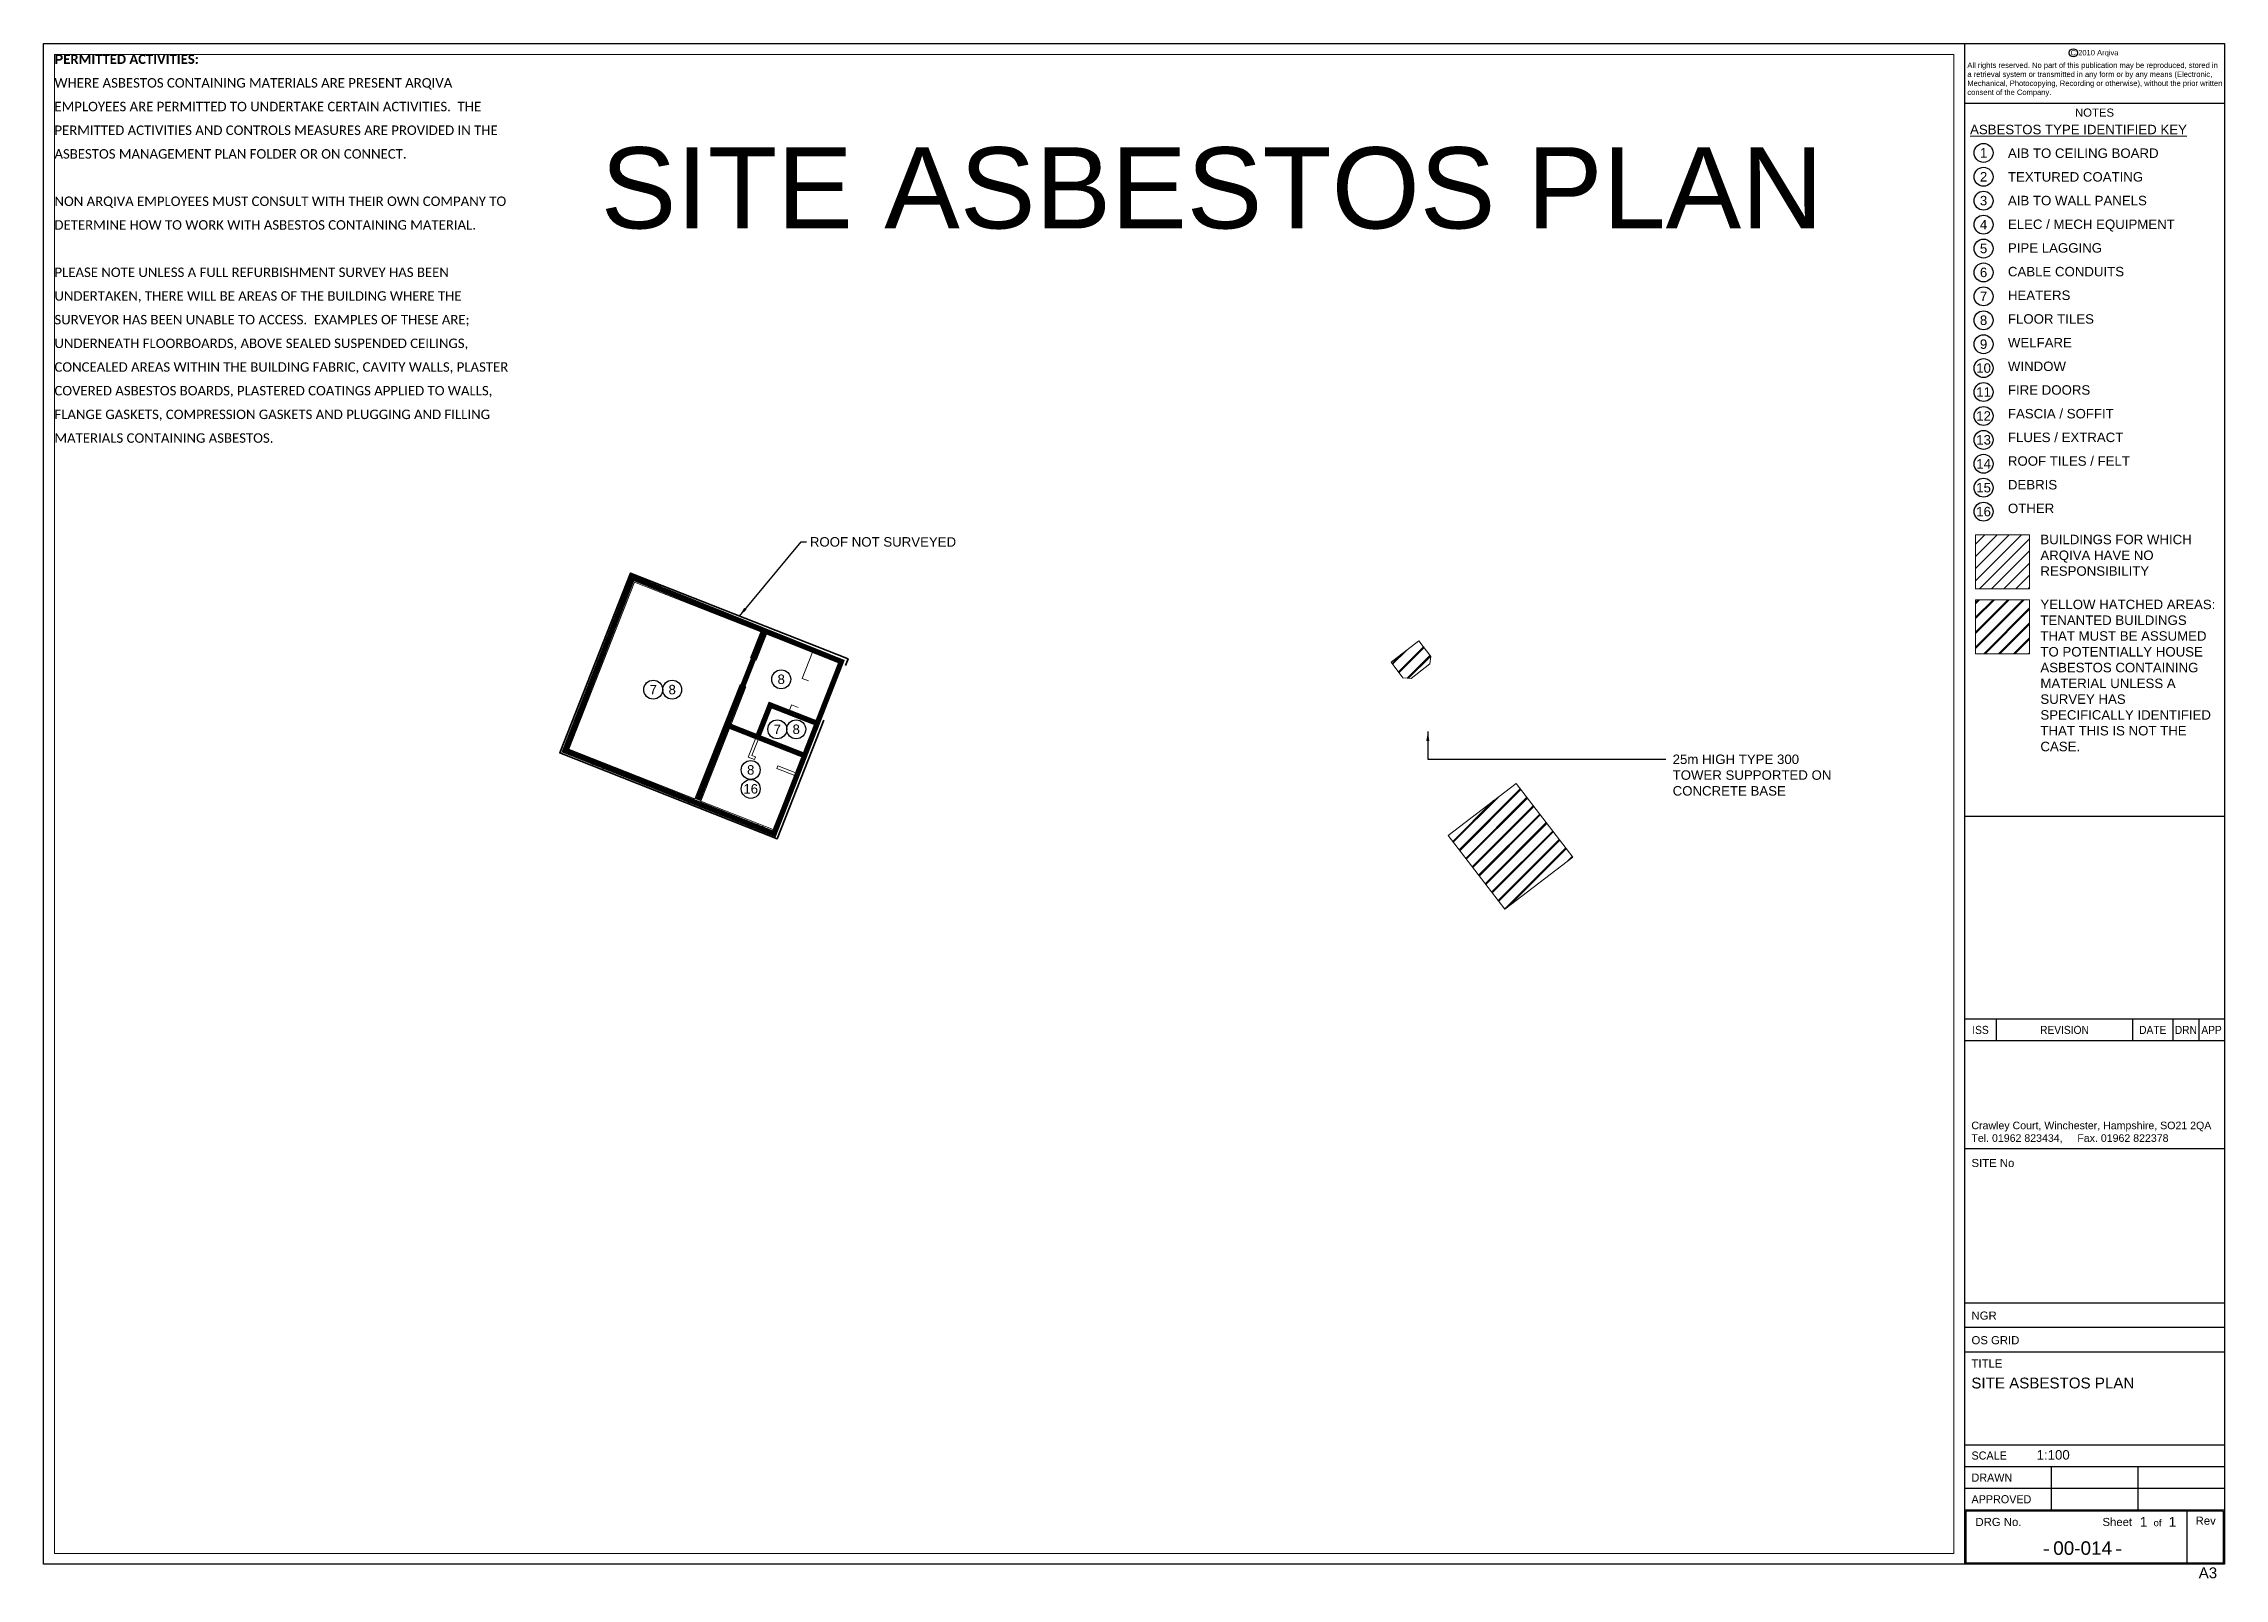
# Paper-space layout '00-014 ASBESTOS PLAN' of a CAD drawing. Header units: millimetres. Extents: x 0 to 403, y -3 to 281.
import ezdxf
from ezdxf.enums import TextEntityAlignment as Align

# ---------------------------------------------------------------- set-up
doc = ezdxf.new("R2010")
doc.units = ezdxf.units.MM
doc.header["$LTSCALE"] = 30
for name, color, linetype, lineweight in [('BORDER', 7, 'Continuous', 25), ('HIGHLIGHT', 1, 'Continuous', 30), ('TEXT AND DIMENSIONS', 7, 'Continuous', 13), ('WALL EXTERNAL', 7, 'Continuous', 35), ('WALL INTERNAL', 7, 'Continuous', 13)]:
    doc.layers.add(name, color=color, linetype=linetype, lineweight=lineweight)
doc.layers.add('VIEWPORTS', color=7, linetype='Continuous', plot=False)
doc.styles.add('textstyle3', font='arial.ttf')
doc.styles.add('textstyle4', font='arial.ttf', dxfattribs={"width": 0.9})
doc.styles.add('textstyle5', font='arial.ttf', dxfattribs={"width": 0.95})
doc.dimstyles.new('QCADDimStyle', dxfattribs={"dimtxt": 1.75, "dimasz": 1.75, "dimexe": 1.75, "dimexo": 1.75, "dimgap": 0.75, "dimtad": 1, "dimtoh": 1, "dimzin": 12, "dimdsep": 46, "dimtxsty": 'Standard', "dimcen": 0.09, "dimclrt": 256, "dimazin": 3, "dimtfac": 1, "dimtdec": 4, "dimtofl": 0, "dimtmove": 2, "dimatfit": 3, "dimfxl": 1, "dimtolj": 1, "dimtzin": 0, "dimarcsym": 0})

# ---------------------------------------------------------------- blocks, each defined once
blk = doc.blocks.new('A3MAS')
at = {"layer": 'BORDER'}
for p, q in [((0, 281), (403, 281)), ((0, 0), (0, 281)), ((355, 281), (355, 0)), ((403, 281), (403, 0)), ((355, 270), (403, 270)), ((355, 138.24), (403, 138.24)), ((403, 100.74), (355, 100.74)), ((403, 96.74), (355, 96.74)), ((360.85, 100.74), (360.85, 96.74)), ((386.04, 100.74), (386.04, 96.74)), ((393.5, 100.74), (393.5, 96.74)), ((398.25, 100.74), (398.25, 96.74)), ((403, 76.74), (355, 76.74)), ((403, 48.21), (355, 48.21)), ((403, 43.71), (355, 43.71)), ((403, 39.21), (355, 39.21)), ((403, 22), (355, 22)), ((403, 18), (355, 18)), ((371, 18), (371, 10)), ((387, 18), (387, 10)), ((403, 14), (355, 14)), ((403, 10), (355, 10)), ((355.2, 9.8), (355.2, 0.2)), ((402.8, 9.8), (355.2, 9.8)), ((396.05, 9.8), (396.05, 0.2)), ((402.8, 9.8), (402.8, 0.2)), ((403, 0), (0, 0)), ((402.8, 0.2), (355.2, 0.2))]:
    blk.add_line(p, q, dxfattribs=at)
at = {"layer": 'BORDER', "const_width": 0.25}
for points in [[(369.61, 2.64), (370.61, 2.64)], [(382.95, 2.64), (383.95, 2.64)]]:
    blk.add_lwpolyline(points, dxfattribs=at)
at = {"layer": 'BORDER'}
blk.add_circle((375.08, 279.3), 0.764, dxfattribs=at)
at = {"layer": 'BORDER', "style": 'textstyle3'}
blk.add_text('NOTES', height=1.5, dxfattribs=at).set_placement((379, 267.5), align=Align.CENTER)
at = {"layer": 'BORDER'}
for s, style, width, p in [('ISS', 'textstyle4', 0.9, (357.93, 98.73)), ('REVISION', 'textstyle4', 0.9, (373.45, 98.73)), ('DATE', 'textstyle4', 0.9, (389.77, 98.73)), ('DRN', 'textstyle4', 0.9, (395.88, 98.73)), ('APP', 'textstyle4', 0.9, (400.63, 98.73)), ('DRAWN', 'textstyle5', 0.95, (360.03, 16)), ('APPROVED', 'textstyle5', 0.95, (361.8, 12))]:
    blk.add_text(s, height=1.5, dxfattribs=dict(at, style=style, width=width)).set_placement(p, align=Align.MIDDLE_CENTER)
at = {"layer": 'BORDER', "style": 'textstyle3'}
for s, p in [('SITE No', (356.27, 73.39)), ('NGR', (356.27, 45.19)), ('OS GRID', (356.27, 40.64)), ('TITLE', (356.27, 36.33)), ('DRG No.', (357, 7.05))]:
    blk.add_text(s, height=1.5, dxfattribs=at).set_placement(p)
at = {"layer": 'BORDER', "style": 'textstyle5', "width": 0.95}
blk.add_text('SCALE', height=1.5, dxfattribs=at).set_placement((356.27, 19.33))
at = {"layer": 'BORDER', "style": 'textstyle3'}
for s, height, p in [('Sheet', 1.5, (383.21, 7.83)), ('of', 1.25, (390.65, 7.67)), ('Rev', 1.5, (399.55, 8.03))]:
    blk.add_text(s, height=height, dxfattribs=at).set_placement(p, align=Align.MIDDLE)
for s, insert, char_height, attachment_point in [('C 2010 Arqiva', (379, 279.82), 1, 2), ('A3', (399.96, -1.61), 2, 5)]:
    blk.add_mtext(s, dxfattribs=dict(at, insert=insert, char_height=char_height, attachment_point=attachment_point))
at = {"layer": 'BORDER', "attachment_point": 1, "style": 'textstyle3'}
for s, insert, char_height, width in [('All rights reserved. No part of this publication may be reproduced, stored in a retrieval system or transmitted in any form or by any means (Electronic, Mechanical, Photocopying, Recording or otherwise), without the prior written consent of the Company.', (355.5, 277.51), 1, 47), ('Crawley Court, Winchester, Hampshire, SO21 2QA\\PTel. 01962 823434,     Fax. 01962 822378', (356.25, 81.78), 1.4, 45.75)]:
    blk.add_mtext(s, dxfattribs=dict(at, insert=insert, char_height=char_height, width=width))
at = {"layer": 'BORDER', "style": 'textstyle3'}
for tag, p, height in [('TITLE1', (356.24, 32.48), 2), ('TITLE2', (356.24, 28.48), 2), ('TITLE3', (356.24, 24.48), 2), ('SCALE', (368.3, 19.33), 1.75)]:
    blk.add_attdef(tag, p, '', height=height, dxfattribs=at)
for tag, height, p in [('SHTNO', 1.8, (388.07, 7.83)), ('SHTOF', 1.8, (393.4, 7.83)), ('USERIDCATEGORY', 2.5, (376.81, 2.98))]:
    blk.add_attdef(tag, text='', height=height, dxfattribs=at).set_placement(p, align=Align.MIDDLE)

psp = doc.layouts.new('00-014 ASBESTOS PLAN')

# ---------------------------------------------------------------- hatches: boundary and pattern name
at = {"layer": 'HIGHLIGHT', "transparency": 33554687}
h = psp.add_hatch(dxfattribs=at)
h.set_pattern_fill('JIS_LC_8A', color=2, scale=0.25, style=0, pattern_type=0)
h.paths.add_polyline_path([(367, 178.24), (357, 178.24), (357, 168.24), (367, 168.24)], flags=0)
h = psp.add_hatch(dxfattribs=at)
h.set_pattern_fill('JIS_LC_8A', color=2, scale=0.25, style=0, pattern_type=0)
h.paths.add_polyline_path([(254.16, 170.65), (256.37, 167.77), (256.18, 166.37), (252.69, 163.7), (251.21, 163.82), (249, 166.7)], flags=0)
h = psp.add_hatch(dxfattribs=at)
h.set_pattern_fill('JIS_LC_8A', color=2, scale=0.25, style=0, pattern_type=0)
h.paths.add_polyline_path([(272.11, 144.29), (282.57, 130.65), (270.01, 121.02), (259.55, 134.65)], flags=0)
at = {"layer": 'TEXT AND DIMENSIONS', "transparency": 33554687}
h = psp.add_hatch(dxfattribs=at)
h.set_pattern_fill('ANSI31', color=256, scale=0.5, style=0, pattern_type=0)
h.set_pattern_definition([(45, (-6.2964, 7.0412), (-1.122532, 1.122532), [])])
h.paths.add_polyline_path([(367, 190.24), (357, 190.24), (357, 180.24), (367, 180.24)], flags=0)

# ---------------------------------------------------------------- linework, layer by layer
at = {"layer": 'HIGHLIGHT', "const_width": 1}
psp.add_lwpolyline([(108.84, 182.31), (147.42, 166.8), (134.99, 134.98), (96.34, 150.34)], close=True, dxfattribs=at)
for points in [[(133.06, 172.07), (120.9, 141.23)], [(131.94, 152.85), (134.28, 158.77), (142.96, 155.38)], [(140.29, 149.56), (126.35, 155.05)]]:
    psp.add_lwpolyline(points, dxfattribs=at)
at = {"layer": 'HIGHLIGHT'}
for centre in [(358.5, 260.81), (358.5, 256.39), (358.5, 251.97), (358.5, 247.55), (358.5, 243.13), (358.5, 238.71), (358.5, 234.29), (358.5, 229.87), (358.5, 225.45), (358.5, 221.03), (358.5, 216.61), (358.5, 212.19), (358.5, 207.77), (358.5, 203.35), (358.5, 198.93), (358.5, 194.51), (136.31, 163.52), (112.66, 161.61), (116.16, 161.61), (135.58, 154.28), (139.08, 154.28), (130.67, 146.77), (130.67, 143.27)]:
    psp.add_circle(centre, 1.75, dxfattribs=at)
at = {"layer": 'TEXT AND DIMENSIONS'}
for points in [[(357, 180.24), (367, 180.24), (367, 190.24), (357, 190.24)], [(357, 168.24), (367, 168.24), (367, 178.24), (357, 178.24)], [(254.16, 170.65), (256.37, 167.77), (256.18, 166.37), (252.69, 163.7), (251.21, 163.82), (249, 166.7)], [(272.11, 144.29), (282.57, 130.65), (270.01, 121.02), (259.55, 134.65)]]:
    psp.add_lwpolyline(points, close=True, dxfattribs=at)
at = {"layer": 'WALL EXTERNAL'}
psp.add_lwpolyline([(148.2, 166.1), (148.67, 167.3), (108.48, 183.15), (95.37, 149.91), (135.56, 134.06), (144.19, 155.95)], dxfattribs=at)
at = {"layer": 'WALL INTERNAL'}
for p, q in [((101.84, 148.75), (101.36, 147.55)), ((103.72, 148.01), (103.25, 146.81)), ((117.73, 142.48), (117.25, 141.28)), ((119.61, 141.74), (119.13, 140.54)), ((132.02, 136.85), (131.55, 135.65)), ((132.96, 136.48), (132.49, 135.28))]:
    psp.add_line(p, q, dxfattribs=at)
psp.add_lwpolyline([(139.43, 158.34), (138.23, 158.81), (137.78, 157.66), (134.14, 159.1), (133.6, 157.73), (134.07, 157.55), (134.42, 158.44), (142.53, 155.24), (140.38, 149.79), (132.27, 152.99), (132.44, 153.41), (131.97, 153.6), (131.8, 153.17), (131.46, 153.31), (131.28, 152.84), (131.62, 152.7), (130.22, 149.16), (131.37, 148.7), (131.55, 149.17), (130.87, 149.44), (132.09, 152.52), (140.2, 149.32), (138.98, 146.24), (135.69, 147.54), (135.51, 147.07), (138.8, 145.77), (134.84, 135.74), (121.44, 141.02), (126.8, 154.6), (127.14, 154.47), (127.32, 154.94), (126.98, 155.07), (129.77, 162.15), (128.69, 162.58), (120.36, 141.45), (97.04, 150.64), (109.2, 181.48), (132.52, 172.28), (130.62, 167.47), (131.7, 167.04), (133.6, 171.86), (142.06, 168.52), (140.16, 163.7), (141.36, 163.23)], dxfattribs=at)

# ---------------------------------------------------------------- block references
at = {"layer": 'BORDER'}
psp.add_blockref('A3MAS', (0, 0), dxfattribs=at).add_auto_attribs({'USERIDCATEGORY': '00-014', 'SCALE': '1:100', 'SHTNO': '1', 'SHTOF': '1', 'TITLE1': 'SITE ASBESTOS PLAN'})

# ---------------------------------------------------------------- texts
at = {"layer": 'HIGHLIGHT', "insert": (2, 279), "char_height": 1.75, "width": 85, "attachment_point": 1, "style": 'textstyle3'}
psp.add_mtext('\\pxsm1.5;{\\fArial|b1|i0|c0|p34;P\\fCalibri|b1|i0|c0|p34;ERMITTED ACTIVITIES:\\fCalibri|b0|i0|c0|p34;\\P\\ps*;WHERE ASBESTOS CONTAINING MATERIALS ARE PRESENT ARQIVA EMPLOYEES ARE PERMITTED TO UNDERTAKE CERTAIN ACTIVITIES.\\~ THE PERMITTED ACTIVITIES AND CONTROLS MEASURES ARE PROVIDED IN THE ASBESTOS MANAGEMENT PLAN FOLDER OR ON CONNECT.\\P\\PNON ARQIVA EMPLOYEES MUST CONSULT WITH THEIR OWN COMPANY TO DETERMINE HOW TO WORK WITH ASBESTOS CONTAINING MATERIAL.\\P\\P\\C1;PLEASE NOTE UNLESS A FULL REFURBISHMENT SURVEY HAS BEEN UNDERTAKEN, THERE WILL BE AREAS OF THE BUILDING WHERE THE SURVEYOR HAS BEEN UNABLE TO ACCESS.\\~ EXAMPLES OF THESE ARE; UNDERNEATH FLOORBOARDS, ABOVE SEALED SUSPENDED CEILINGS, CONCEALED AREAS WITHIN THE BUILDING FABRIC, CAVITY WALLS, PLASTER COVERED ASBESTOS BOARDS, PLASTERED COATINGS APPLIED TO WALLS, FLANGE GASKETS, COMPRESSION GASKETS AND PLUGGING AND FILLING MATERIALS CONTAINING ASBESTOS.}', dxfattribs=at)
at = {"layer": 'HIGHLIGHT', "attachment_point": 5, "style": 'textstyle3'}
for s, insert, char_height in [('SITE ASBESTOS PLAN', (215.9, 254.24), 15), ('1', (358.5, 260.81), 1.75), ('2', (358.5, 256.39), 1.75), ('3', (358.5, 251.97), 1.75), ('4', (358.5, 247.55), 1.75), ('5', (358.5, 243.13), 1.75), ('6', (358.5, 238.71), 1.75), ('7', (358.5, 234.29), 1.75), ('8', (358.5, 229.87), 1.75), ('9', (358.5, 225.45), 1.75), ('10', (358.5, 221.03), 1.75), ('11', (358.5, 216.61), 1.75), ('12', (358.5, 212.19), 1.75), ('13', (358.5, 207.77), 1.75), ('14', (358.5, 203.35), 1.75), ('15', (358.5, 198.93), 1.75), ('16', (358.5, 194.51), 1.75), ('7', (112.66, 161.61), 1.75), ('8', (116.16, 161.61), 1.75), ('8', (136.31, 163.52), 1.75), ('7', (135.58, 154.28), 1.75), ('8', (139.08, 154.28), 1.75), ('8', (130.67, 146.77), 1.75), ('16', (130.67, 143.27), 1.75)]:
    psp.add_mtext(s, dxfattribs=dict(at, insert=insert, char_height=char_height))
at = {"layer": 'TEXT AND DIMENSIONS', "char_height": 1.75, "attachment_point": 1, "style": 'textstyle3'}
for s, insert, width in [('\\pxsm1.5;{\\LASBESTOS TYPE IDENTIFIED KEY\\P}^IAIB TO CEILING BOARD\\P^ITEXTURED COATING\\P^IAIB TO WALL PANELS\\P^IELEC / MECH EQUIPMENT\\P^IPIPE LAGGING\\P^ICABLE CONDUITS\\P^IHEATERS\\P^IFLOOR TILES\\P^IWELFARE\\P^IWINDOW\\P^IFIRE DOORS\\P^IFASCIA / SOFFIT\\P^IFLUES / EXTRACT\\P^IROOF TILES / FELT\\P^IDEBRIS\\P^IOTHER', (356, 266), 46), ('BUILDINGS FOR WHICH ARQIVA HAVE NO RESPONSIBILITY', (369, 190.24), 33), ('YELLOW HATCHED AREAS:\\~ TENANTED BUILDINGS THAT MUST BE ASSUMED TO POTENTIALLY HOUSE ASBESTOS CONTAINING MATERIAL UNLESS A SURVEY HAS SPECIFICALLY IDENTIFIED THAT THIS IS NOT THE CASE.\\~', (369, 178.24), 33)]:
    psp.add_mtext(s, dxfattribs=dict(at, insert=insert, width=width))
at = {"layer": 'TEXT AND DIMENSIONS', "insert": (141.6, 189.8), "char_height": 1.75, "attachment_point": 1, "rotation": 359.9753, "style": 'textstyle3'}
psp.add_mtext('ROOF NOT SURVEYED', dxfattribs=at)
at = {"layer": 'TEXT AND DIMENSIONS', "insert": (301.04, 149.62), "char_height": 1.75, "width": 34.5615, "attachment_point": 1, "rotation": 359.9968, "style": 'textstyle3'}
psp.add_mtext('25m HIGH TYPE 300\\PTOWER SUPPORTED ON CONCRETE BASE', dxfattribs=at)

# ---------------------------------------------------------------- leaders
at = {"layer": 'TEXT AND DIMENSIONS'}
for points in [[(128.57, 175.22), (140, 188.93), (141, 188.93)], [(255.8, 153.89), (255.8, 148.77), (299.76, 148.77)]]:
    psp.add_leader(points, dimstyle='QCADDimStyle', dxfattribs=at)

# ---------------------------------------------------------------- viewports
at = {"layer": 'VIEWPORTS', "view_target_point": (212134.5, 50492)}
psp.add_viewport(center=(177.5, 140.5), size=(351, 277), view_center_point=(1474.79, 0), view_height=55400.001, status=4, dxfattribs=at)
at = {"layer": 'VIEWPORTS'}
psp.add_viewport(center=(379, 117.49), size=(48, 41.5), view_center_point=(24, 16.7), view_height=41.5, dxfattribs=at)
psp.add_viewport(center=(379, 38.37), size=(48, 76.739), view_center_point=(24, -50.12), view_height=76.739, status=3, dxfattribs=at)

doc.saveas('drawing.dxf')
